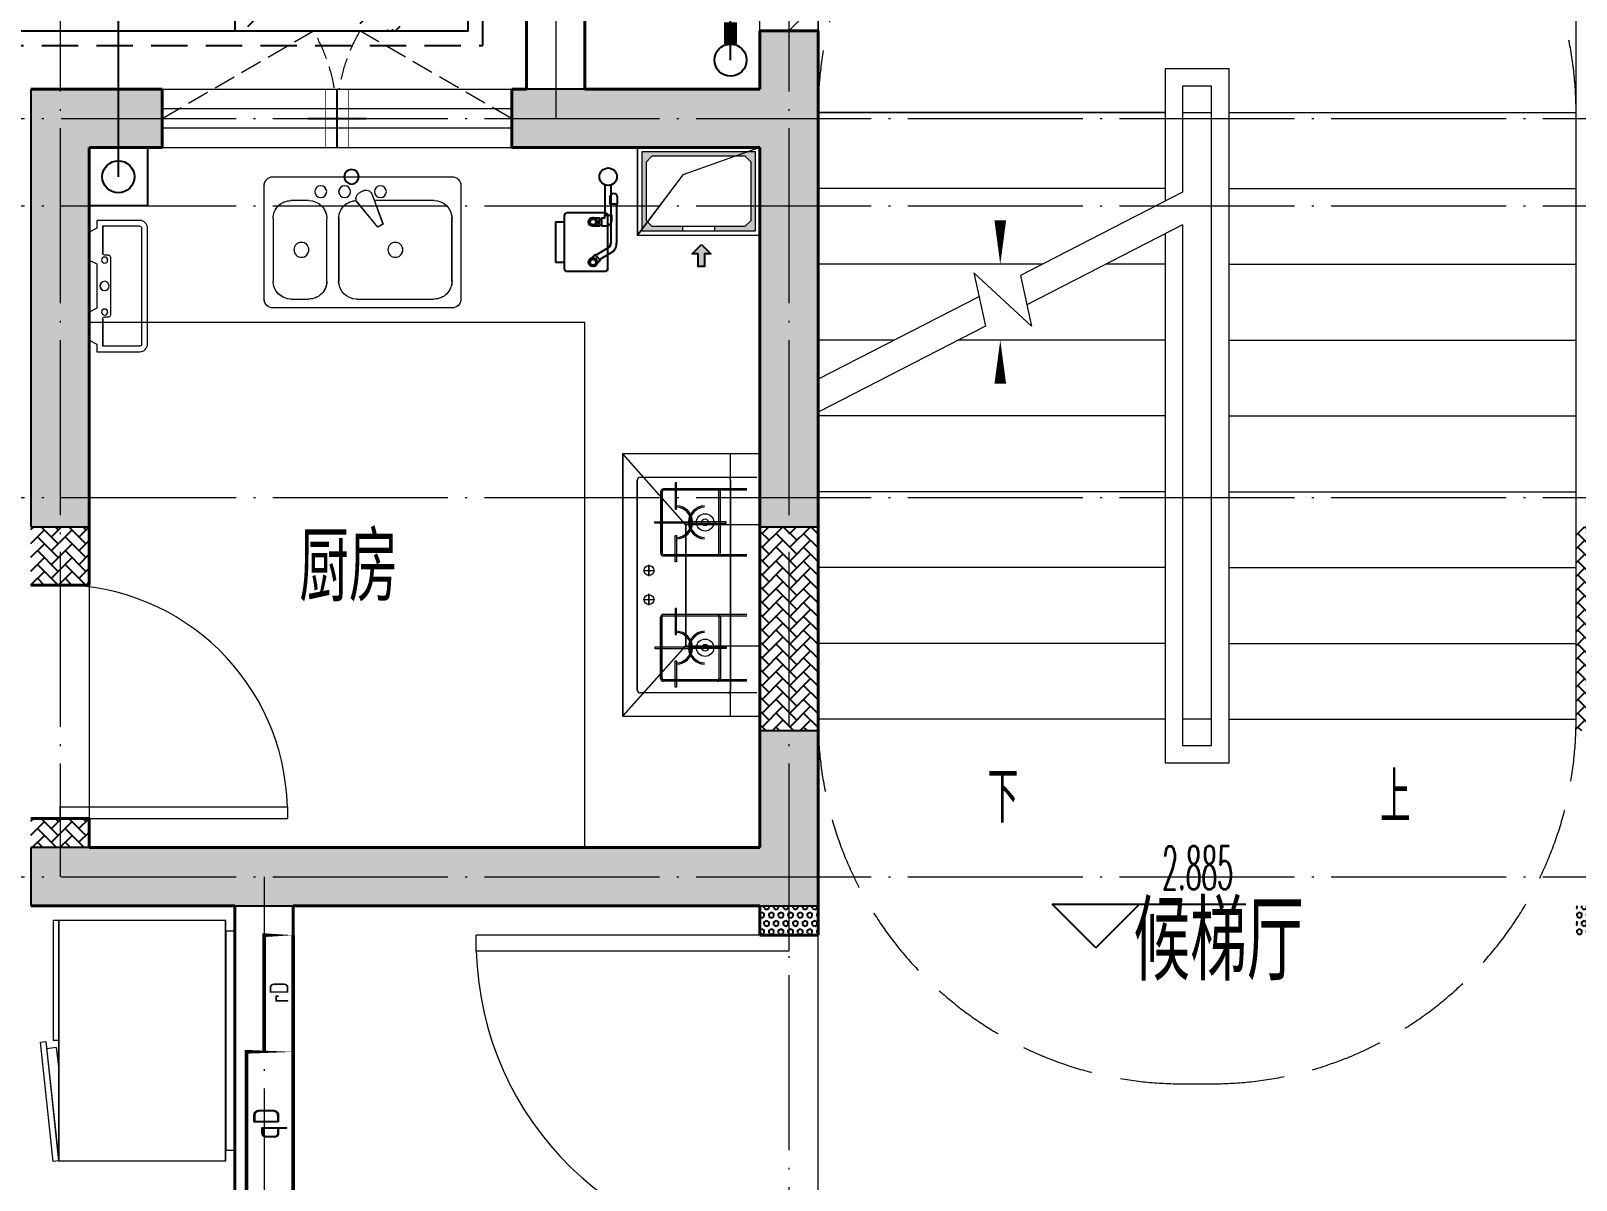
# Model space of a CAD drawing. Extents: x 27938 to 650306, y -92720 to 1524912.
# Drawn here: x 309217 to 314517, y 602809 to 606749 of the extents above; entities that cross this region are included whole.
import ezdxf

# ---------------------------------------------------------------- set-up
doc = ezdxf.new("R2010")
doc.units = 0
doc.header["$LTSCALE"] = 1000
doc.header["$MEASUREMENT"] = 0
for name, pattern in [('DASH', [0.35, 0.25, -0.1]), ('DOTE', [2.4200000000000004, 2, -0.2, 0.02, -0.2]), ('HIDDEN', [0.375, 0.25, -0.125])]:
    doc.linetypes.add(name, pattern=pattern)
for name, color, linetype in [('AH-FURNITURE', 1, 'Continuous'), ('COLUMN', 9, 'Continuous'), ('DIM_ELEV', 3, 'Continuous'), ('DIM_SYMB', 3, 'Continuous'), ('DIM_管井排水', 3, 'Continuous'), ('DIM_餐饮排水', 3, 'Continuous'), ('EQUIP_污水', 7, 'Continuous'), ('IP-bath&kitchen-JOHNSON', 4, 'Continuous'), ('PIPE-管井排水', 210, 'GF'), ('PUB_TEXT', 4, 'Continuous'), ('VPIPE-管井排水', 210, 'GF'), ('VPIPE-餐饮排水', 41, 'P'), ('保温', 6, 'Continuous'), ('建筑-排气道', 9, 'Continuous'), ('机电标识类', 1, 'Continuous'), ('看线', 251, 'Continuous')]:
    doc.layers.add(name, color=color, linetype=linetype)
for name, color, linetype, lineweight in [('DOTE', 19, 'DOTE', 9), ('EQUIP-消防', 3, 'Continuous', 20), ('LVTRY', 1, 'Continuous', 13), ('PUB_HATCH', 8, 'Continuous', 9), ('STAIR', 2, 'Continuous', 18), ('WALL', 9, 'Continuous', 40), ('WINDOW', 8, 'Continuous', 15), ('平面-空调室内机', 176, 'Continuous', 9), ('平面-空调预留孔', 173, 'Continuous', 15), ('空调', 76, 'Continuous', 13), ('立面-洞口示意', 152, 'Continuous', 13)]:
    doc.layers.add(name, color=color, linetype=linetype, lineweight=lineweight)
doc.styles.add('_TCH_DIM', font='SIMPLEX.shx', dxfattribs={"width": 0.6, "oblique": 10, "bigfont": 'hztxt.shx'})
doc.styles.add('DIM_FONT', font='SIMPLEX.shx', dxfattribs={"width": 0.56})
doc.styles.get("Standard").update_dxf_attribs({"font": 'gbenor.shx', "bigfont": 'gbcbig.shx'})
doc.styles.add('房间名称', font='TSSDENG', dxfattribs={"width": 0.8, "bigfont": 'HZTXT'})
doc.linetypes.add('GF', pattern='A,3,-0.2,["GF",Standard,S=0.25,R=0,X=-0.1,Y=-0.115],-0.35', length=3.55)
doc.linetypes.add('P', pattern='A,3,-0.2,["P",Standard,S=0.25,R=0,X=-0.1,Y=-0.115],-0.2', length=3.4)
pattern_1 = [(45, (-503782.4698887531, -516048.4609178798), (0, 47.41575231924514), [100.584, -33.528]), (135, (-503758.7620287531, -516024.7530578797), (3.05311331771918e-15, 47.41575231924513), [100.584, -33.528])]
pattern_2 = [(90, (-503782.4698853028, -517398.4603122922), (-16.49778, 1.010197673501861e-15), [9.525, -19.05]), (210, (-503782.4698853028, -517398.4603122922), (8.248889999999996, -14.28749658604684), [9.525, -19.05]), (150, (-503782.4698853028, -517388.9353122922), (-8.248890000000003, -14.28749658604684), [9.525, -19.05])]

# ---------------------------------------------------------------- blocks, each defined once
blk = doc.blocks.new('rtyg7uyhg')
at = {"layer": 'LVTRY', "color": 0}
for p, q in [((194234.6213208837, 45488.79502889935), (193620.9849572473, 45488.79513816872)), ((193590.3031336021, 45458.1133254503), (193590.3030643982, 45069.47696181395)), ((193896.3984467548, 45429.87059594441), (193857.5823896687, 45326.26016876537)), ((193925.7802168131, 45440.40881343969), (193940.0533153456, 45432.16822680717)), ((194265.3030643982, 45069.47684161765), (194265.3031336021, 45458.113205254)), ((193682.3485790417, 45406.97694542356), (193887.8216881326, 45406.97690883528)), ((193875.2965560293, 45316.03289288385), (193945.6178257855, 45401.45376218002)), ((194111.8940335871, 45406.97686893496), (194173.2576699507, 45406.97685800815)), ((193620.9848935069, 45130.84059271414), (193620.9849317512, 45345.61331998683)), ((193857.5823896687, 45326.26016876537), (193875.2965560293, 45316.03289288385)), ((194009.6212953876, 45345.61325078298), (194009.6212571432, 45130.84052351015)), ((194050.5303480524, 45130.84051622554), (194050.5303862967, 45345.61324349836)), ((194234.6212953876, 45345.61321071758), (194234.6212571432, 45130.84048344476)), ((193948.2576098526, 45069.47689807355), (193682.3485189436, 45069.47694542356)), ((194173.2576098526, 45069.47685800816), (194111.893973489, 45069.47686893508)), ((193620.9848771165, 45038.79513816872), (194234.621240753, 45038.79502889935))]:
    blk.add_line(p, q, dxfattribs=at)
for centre, radius in [((193866.4394935961, 45437.65873082454), 20.45454545454545), ((193989.1667663234, 45437.6587089707), 20.45454545454545), ((194070.9849481416, 45437.65869440146), 20.45454545454545), ((193815.3030944472, 45238.22692174855), 25.56818181818182), ((194137.4621853563, 45238.2268643822), 25.56818181818182)]:
    blk.add_circle(centre, radius, dxfattribs=at)
for centre, radius, start, end in [((193620.9849517839, 45458.11331998683), 30.68181818181818, 89.99998979807194, 179.9999897972382), ((194234.6213154203, 45458.11321071746), 30.68181818181818, 359.9999897972382, 89.99998979807194), ((193915.5529409315, 45422.69466753349), 20.45454545454545, 59.99998980057491, 159.4623117970261), ((193929.8260394641, 45414.45408090108), 20.45454545454545, 320.5376677968172, 59.99998980057491), ((193682.3485681149, 45345.61330905991), 61.36363636363636, 89.99998979807194, 179.9999897972382), ((193948.2576590239, 45345.6132617099), 61.36363636363636, 359.9999897972382, 89.99998979807194), ((194111.8940226603, 45345.61323257144), 61.36363636363636, 89.99998979807194, 179.9999897972382), ((194173.2576590239, 45345.6132216445), 61.36363636363636, 359.9999897972382, 89.99998979807194), ((193682.3485298705, 45130.84058178721), 61.36363636363636, 179.9999897972382, 269.9999897980719), ((193948.2576207797, 45130.8405344372), 61.36363636363636, 269.9999897980719, 359.9999897972382), ((194111.893984416, 45130.84050529861), 61.36363636363636, 179.9999897972382, 269.9999897980719), ((194173.2576207797, 45130.84049437181), 61.36363636363636, 269.9999897980719, 359.9999897972382), ((193620.9848825799, 45069.47695635049), 30.68181818181818, 179.9999897972382, 269.9999897980719), ((194234.6212462163, 45069.47684708112), 30.68181818181818, 269.9999897980719, 359.9999897972382)]:
    blk.add_arc(centre, radius, start, end, dxfattribs=at)
at = {"layer": 'LVTRY', "color": 0, "style": 'DIM_FONT', "width": 0.8, "flags": 9}
for tag in ['XSIZE', 'YSIZE']:
    blk.add_attdef(tag, (193927.8031388824, 45487.7665121054), '', height=0.5, rotation=89.99998979807198, dxfattribs=at)
blk = doc.blocks.new('A-Kitchen-7')
at = {"layer": 'LVTRY', "color": 0}
for p, q in [((-518.6581278588565, 779.725278688129), (-7.244008776673581, 834.3051076843403)), ((-3.585880917788018, 810.5855355854728), (-515, 756.005706589378)), ((-29.12075551546877, 766.9560861630598), (-35.20590834700852, 806.4126680237241)), ((-7.244008776673581, 834.3051076843403), (-3.585880917788018, 810.5855355854728)), ((-515, 756.005706589378), (-518.6581278588565, 779.725278688129)), ((515, 756.005706589378), (-515, 756.005706589378)), ((-515, 756.005706589378), (-515, 40)), ((-485.6368437646597, 760.5342107040924), (-484.9384396369278, 756.005706589378)), ((-29.12075551543967, 766.9560861630598), (-112.0975807690556, 756.005706589378)), ((515, 780), (-5.820766091346741e-11, 780)), ((0, 756.005706589378), (-5.820766091346741e-11, 780)), ((515, 756.005706589378), (515, 780)), ((515, 40), (515, 756.005706589378)), ((-515, 40), (515, 40))]:
    blk.add_line(p, q, dxfattribs=at)
blk.add_lwpolyline([(-468.9430810984049, 40), (-468.9430810984049, 0), (468.9430810984049, 0), (468.9430810984632, 40)], close=True, dxfattribs=at)
blk = doc.blocks.new('A$C60D053AF')
at = {"layer": 'AH-FURNITURE', "color": 0}
for p, q in [((232.5000007597264, -89.99999966996256), (128.2842720070621, -89.99999966996256)), ((192.50000075961, -70.99998518347275), (327.5735938884318, -70.99998518347275)), ((192.50000075961, -90.99998518347275), (327.5735938884318, -90.99998518347275)), ((341.7157295121578, -96.85784955974668), (370.0190303710988, -143.1611504186876)), ((355.8578651358839, -82.71571393602062), (384.1611659948248, -129.0190147949615)), ((232.5000007597264, -109.9999996698461), (128.2842720075278, -109.9999996699626)), ((245.0000007597264, -129.4999851834727), (245.0000007597264, -122.4999996698461)), ((265.0000007597264, -129.4999851834727), (265.0000007597264, -122.4999996698461)), ((255.0000007597264, -280.9999851834727), (255.0000007597264, -250.9999851834727)), ((393.0000007597264, -280.9999851834727), (393.0000007597264, -250.9999851834727)), ((255.0000007597264, -280.9999851834727), (393.0000007597264, -280.9999851834727))]:
    blk.add_line(p, q, dxfattribs=at)
for points in [[(170.00000075961, -67.99998518347275, 1), (170.00000075961, -93.99998518358916), (192.50000075961, -93.99998518347275), (192.50000075961, -67.99998518347275)], [(234.0000007597264, -250.9999851834727), (414.0000007597264, -250.9999851834727, 0.4142135623730951), (424.0000007597264, -240.9999851834727), (424.0000007597264, -110.9999851834727, 0.4142135623730951), (414.0000007597264, -100.9999851834727), (234.0000007597264, -100.9999851834727, 0.4142135623730951), (224.0000007597264, -110.9999851834727), (224.0000007597264, -240.9999851834727, 0.4142135623730951)], [(268.0000007597264, -122.4999996698461), (268.0000007597264, -106.9999996698461, 0.4142135623724265), (248.0000007597264, -86.99999966984615), (232.5000007597264, -86.99999966984615), (232.50000075961, -112.9999996698461), (242.0000007597264, -112.9999996698461), (242.0000007597264, -122.4999996698461)], [(242.0000007597264, -151.9999851834727, 1), (268.0000007597264, -151.9999851834727), (268.0000007597264, -129.4999851834727), (242.0000007597264, -129.4999851834727)], [(383.8076126043452, -161.1923733388539, 1), (402.192388915224, -142.8075970279751), (386.2824863384012, -126.8976944513852), (367.8977100276388, -145.282470762264)]]:
    blk.add_lwpolyline(points, format="xyb", close=True, dxfattribs=at)
for centre, radius in [((100.0000007598428, -99.99999967066105), 30), ((255.0000007597264, -151.9999851834727), 15), ((255.0000007597264, -151.9999851834727), 10), ((393.0000007597264, -151.9999851834727), 15), ((393.0000007597264, -151.9999851834727), 10)]:
    blk.add_circle(centre, radius, dxfattribs=at)
for radius in [40, 20]:
    blk.add_arc((327.5735938884318, -110.9999851834727), radius, 45, 90, dxfattribs=at)
blk = doc.blocks.new('FRSDFDGDGDRGDR')
at = {"layer": '平面-空调预留孔', "color": 0}
for p, q in [((699612.3179923807, 775043.9561356568), (699612.3179923807, 775441.1561356868)), ((699618.9179923869, 775447.756135683), (699746.3179923192, 775447.756135683)), ((699746.3179923192, 775447.756135683), (699746.3179923192, 775355.3561357355)), ((699719.9179922946, 775342.156135743), (699719.9179922946, 775142.9561356006)), ((699726.5179923008, 775348.7561357393), (699739.7179923131, 775348.7561357393)), ((699726.5179923008, 775136.3561356043), (699739.7179923131, 775136.3561356043)), ((699746.3179923192, 775129.7561356081), (699746.3179923192, 775037.3561356605)), ((699746.3179923192, 775037.3561356605), (699618.9179923869, 775037.3561356605))]:
    blk.add_line(p, q, dxfattribs=at)
blk.add_lwpolyline([(699766.1179923377, 775166.7161355871), (699792.5179923623, 775153.5161355946), (699792.5179923623, 775057.1561356493), (699766.1179923377, 775043.9561356568), (699766.1179923377, 775017.5561356718), (699618.9179923869, 775017.5561356718, -0.4142135623730951), (699592.5179923623, 775043.9561356568), (699592.5179923623, 775441.1561356868, -0.4142135623730951), (699618.9179923869, 775467.5561356718), (699766.1179923377, 775467.5561356718), (699766.1179923377, 775441.1561356868), (699792.5179923623, 775427.9561356943), (699792.5179923623, 775331.596135749), (699766.1179923377, 775318.3961357565)], format="xyb", close=True, dxfattribs=at)
for centre, radius in [((699739.7179923131, 775331.596135749), 10.55999999400228), ((699739.7179923131, 775243.1561357992), 15.83999999100342), ((699739.7179923131, 775153.5161355946), 10.55999999400228)]:
    blk.add_circle(centre, radius, dxfattribs=at)
for centre, radius, start, end in [((699618.917992382, 775441.1561356819), 6.600000001199078, 89.99999995997936, 179.9999999533093), ((699726.5179922959, 775342.1561357381), 6.600000001199078, 89.99999995997936, 179.9999999533093), ((699739.717992318, 775355.3561357405), 6.600000001206354, 269.9999999599793, 359.9999999533093), ((699726.5179922959, 775142.9561356056), 6.600000001199078, 180.0000000400206, 270.0000000533608), ((699739.717992318, 775129.7561356032), 6.600000001206354, 4.002063966804346e-08, 90.00000005336085), ((699618.917992382, 775043.9561356618), 6.600000001199078, 180.0000000400206, 270.0000000533608)]:
    blk.add_arc(centre, radius, start, end, dxfattribs=at)
blk = doc.blocks.new('*U41')
h = blk.add_hatch(color=0)
h.set_gradient(color1=(0, 0, 255), rotation=180, tint=1)
h.paths.add_polyline_path([(3.524958103184869e-15, -2.819966482547906e-15), (-6.350000000000009, -6.349999999999992), (-6.350000000000001, -2.159000000000014), (-15, -2.158999999999999), (-14.99999999999999, 2.159000000000044), (-6.349999999999993, 2.159000000000029), (-6.349999999999985, 6.350000000000009)])
at = {"color": 0, "linetype": 'Continuous'}
blk.add_lwpolyline([(3.524958103184869e-15, -2.819966482547906e-15), (-6.350000000000009, -6.349999999999992), (-6.350000000000001, -2.159000000000014), (-15, -2.158999999999999), (-14.99999999999999, 2.159000000000044), (-6.349999999999993, 2.159000000000029), (-6.349999999999985, 6.350000000000009)], close=True, dxfattribs=at)
blk = doc.blocks.new('sgrsefv')
at = {"layer": 'PUB_HATCH'}
blk.add_hatch(color=0, dxfattribs=at).paths.add_polyline_path([(1112933.294422049, 840916.328306399), (1112933.294422049, 840646.328306399), (1113073.294422049, 840646.328306399), (1113073.294422049, 840661.328306399), (1112968.294422049, 840661.328306399), (1112948.294422049, 840681.328306399), (1112948.294422049, 840881.328306399), (1112968.294422049, 840901.328306399), (1113288.294422049, 840901.328306399), (1113308.294422049, 840881.328306399), (1113308.294422049, 840681.328306399), (1113288.294422049, 840661.328306399), (1113183.294422049, 840661.328306399), (1113183.294422049, 840646.328306399), (1113323.294422049, 840646.328306399), (1113323.294422049, 840916.328306399)])
at = {"layer": 'LVTRY', "color": 0}
for p, q in [((1113073.294422049, 840661.328306399), (1113073.294422049, 840646.328306399)), ((1113183.294422049, 840661.328306399), (1113183.294422049, 840646.328306399))]:
    blk.add_line(p, q, dxfattribs=at)
for points in [[(1112918.294422049, 840931.328306399), (1113338.294422049, 840931.328306399), (1113338.294422049, 840631.328306399), (1112918.294422049, 840631.328306399)], [(1112933.294422049, 840916.328306399), (1113323.294422049, 840916.328306399), (1113323.294422049, 840646.328306399), (1112933.294422049, 840646.328306399)], [(1113288.294422049, 840661.328306399), (1112968.294422049, 840661.328306399), (1112948.294422049, 840681.328306399), (1112948.294422049, 840881.328306399), (1112968.294422049, 840901.328306399), (1113288.294422049, 840901.328306399), (1113308.294422049, 840881.328306399), (1113308.294422049, 840681.328306399), (1113288.294422049, 840661.328306399)]]:
    blk.add_lwpolyline(points, close=True, dxfattribs=at)
at = {"layer": '立面-洞口示意', "color": 0}
blk.add_lwpolyline([(1112918.294422049, 840931.328306399), (1113181.846359163, 840837.3789231421), (1113338.294422049, 840631.328306399)], dxfattribs=at)
at = {"layer": '建筑-排气道', "color": 8, "xscale": -5, "yscale": 5, "zscale": 5, "rotation": 270}
blk.add_blockref('*U41', (1113118.391369574, 840599.0160356248), dxfattribs=at)
blk = doc.blocks.new('GDGDGDRGDG')
at = {"layer": 'IP-bath&kitchen-JOHNSON', "color": 0}
blk.add_lwpolyline([(500282.4698888286, 526348.4609182415), (500282.4698888226, 526148.460918165), (500082.4698888143, 526148.460918165)], dxfattribs=at)
at = {"layer": 'LVTRY', "color": 0}
for p, q in [((502128.2005002745, 525055.5051710735), (501912.2603992091, 525298.4609044121)), ((502382.4698858317, 525298.4609044121), (501912.2603992091, 525298.4609044121)), ((501912.2603992091, 525298.4609044121), (501912.2603992091, 524398.4609044121)), ((502282.4698858315, 524398.4609044121), (502282.4698858315, 525298.4609044121)), ((501962.4698858317, 524488.4609044121), (501962.4698858317, 525208.4609044121)), ((501972.4698858317, 525218.4609044121), (502372.4698858317, 525218.4609044122)), ((502042.4698858317, 525168.4609044122), (502042.4698858317, 524958.4609044122)), ((502047.4698858317, 525168.4609044122), (502047.4698858317, 524958.4609044122)), ((502337.4698858317, 525178.4609044123), (502052.4698858317, 525178.4609044122)), ((502337.4698858317, 525173.4609044123), (502052.4698858317, 525173.4609044122)), ((502092.7198858312, 525198.4609044123), (502092.7198858312, 525108.4609044122)), ((502097.2198858312, 525198.4609044123), (502092.7198858312, 525198.4609044123)), ((502097.2198858312, 525108.4609044122), (502097.2198858312, 525198.4609044123)), ((502242.4698858315, 524958.4609044122), (502242.4698858315, 525168.4609044123)), ((502247.4698858315, 524958.4609044122), (502247.4698858315, 525168.4609044123)), ((502282.4698858315, 525208.4609044122), (502282.4698858312, 524488.4609044121)), ((502022.4698858319, 525065.7109044124), (502149.9698858319, 525065.7109044124)), ((502022.4698858319, 525061.2109044124), (502022.4698858319, 525065.7109044124)), ((502092.7198858312, 525108.4609044122), (502097.2198858312, 525108.4609044122)), ((502267.4698858312, 525065.7109044124), (502139.9698858312, 525065.7109044124)), ((502139.9698858312, 525065.7109044124), (502139.9698858312, 525061.2109044124)), ((502149.9698858319, 525065.7109044124), (502149.9698858319, 525061.2109044124)), ((502267.4698858312, 525061.2109044124), (502267.4698858312, 525065.7109044124)), ((502149.9698858319, 525061.2109044124), (502022.4698858319, 525061.2109044124)), ((502092.7198858312, 524928.4609044121), (502092.7198858312, 525018.4609044122)), ((502092.7198858312, 525018.4609044122), (502097.2198858312, 525018.4609044122)), ((502097.2198858312, 525018.4609044122), (502097.2198858312, 524928.4609044121)), ((502382.4698858317, 525055.5051710735), (502128.2005002745, 525055.5051710735)), ((502128.2005002745, 525055.5051710735), (502128.2005002745, 524640.4066281962)), ((502139.9698858312, 525061.2109044124), (502267.4698858312, 525061.2109044124)), ((502282.4698858315, 524640.4066281962), (502282.4698858315, 525055.5051710735)), ((502002.4698858317, 524879.064100799), (502002.4698858317, 524917.8577080265)), ((502052.4698858317, 524953.4609044122), (502337.4698858317, 524953.4609044122)), ((502052.4698858317, 524948.4609044122), (502337.4698858317, 524948.4609044122)), ((502097.2198858312, 524928.4609044121), (502092.7198858312, 524928.4609044121)), ((501983.0730822186, 524898.4609044121), (502021.8666894461, 524898.4609044121)), ((501983.0730822186, 524798.4609044121), (502021.8666894461, 524798.4609044121)), ((502002.4698858317, 524779.064100799), (502002.4698858317, 524817.8577080265)), ((502052.4698858317, 524748.4609044121), (502337.4698858317, 524748.4609044121)), ((502092.7198858312, 524768.4609044121), (502092.7198858312, 524678.4609044121)), ((502097.2198858312, 524768.4609044121), (502092.7198858312, 524768.4609044121)), ((502097.2198858312, 524678.4609044121), (502097.2198858312, 524768.4609044121)), ((502042.4698858317, 524528.4609044121), (502042.4698858317, 524738.4609044121)), ((502047.4698858317, 524528.4609044121), (502047.4698858317, 524738.4609044121)), ((502052.4698858317, 524743.4609044121), (502337.4698858317, 524743.4609044121)), ((502242.4698858315, 524738.4609044121), (502242.4698858315, 524528.460904412)), ((502247.4698858315, 524738.4609044121), (502247.4698858315, 524528.460904412)), ((501912.2603992091, 524398.4609044121), (502128.2005002745, 524640.4066281962)), ((502092.7198858312, 524678.4609044121), (502097.2198858312, 524678.4609044121)), ((502128.2005002745, 524640.4066281962), (502382.4698858317, 524640.4066281962)), ((502149.9698858319, 524635.7109044119), (502022.4698858319, 524635.7109044119)), ((502022.4698858319, 524635.7109044119), (502022.4698858319, 524631.2109044119)), ((502022.4698858319, 524631.2109044119), (502149.9698858319, 524631.2109044119)), ((502092.7198858312, 524498.4609044121), (502092.7198858312, 524588.4609044121)), ((502092.7198858312, 524588.4609044121), (502097.2198858312, 524588.4609044121)), ((502097.2198858312, 524588.4609044121), (502097.2198858312, 524498.4609044121)), ((502139.9698858312, 524631.2109044119), (502139.9698858312, 524635.7109044119)), ((502139.9698858312, 524635.7109044119), (502267.4698858312, 524635.7109044119)), ((502267.4698858312, 524631.2109044119), (502139.9698858312, 524631.2109044119)), ((502149.9698858319, 524631.2109044119), (502149.9698858319, 524635.7109044119)), ((502267.4698858312, 524635.7109044119), (502267.4698858312, 524631.2109044119)), ((502337.4698858317, 524523.460904412), (502052.4698858317, 524523.4609044121)), ((502337.4698858317, 524518.460904412), (502052.4698858317, 524518.4609044121)), ((502097.2198858312, 524498.4609044121), (502092.7198858312, 524498.4609044121)), ((502372.4698858315, 524478.4609044121), (501972.4698858317, 524478.4609044121)), ((501912.2603992091, 524398.4609044121), (502382.4698858317, 524398.4609044121))]:
    blk.add_line(p, q, dxfattribs=at)
blk.add_lwpolyline([(501782.4698858307, 523948.4609176648), (501782.4698858315, 525748.4608911595), (500082.3728921729, 525748.4610990545)], dxfattribs=at)
for centre, radius in [((502194.9698858317, 525063.4609044122), 29.7), ((502194.9698858317, 525063.4609044122), 11.7), ((502002.4698858317, 524898.4609044121), 16.99680361435897), ((502002.4698858317, 524798.4609044121), 16.99680361435897), ((502194.9698858317, 524633.4609044121), 29.7), ((502194.9698858317, 524633.4609044121), 11.7)]:
    blk.add_circle(centre, radius, dxfattribs=at)
for centre, radius, start, end in [((501972.4698858317, 525208.4609044121), 10, 90, 180), ((502052.4698858317, 525168.4609044122), 10, 90, 180), ((502052.4698858317, 525168.4609044122), 5, 90, 180), ((502237.4698858315, 525168.4609044123), 10, 0, 90), ((502237.4698858315, 525168.4609044123), 5, 0, 90), ((502272.4698858315, 525208.4609044122), 10, 0, 90), ((502094.9698858315, 525063.4609044122), 56.7, 2.274239183980156, 87.72576081582116), ((502094.9698858315, 525063.4609044122), 52.2, 2.470411041434378, 87.52958895834998), ((502194.9698858317, 525063.4609044122), 56.7, 92.27423918417882, 177.7257608160198), ((502194.9698858317, 525063.4609044122), 52.2, 92.47041104165004, 177.5295889585656), ((502094.9698858315, 525063.4609044122), 56.7, 272.2742391841789, 357.7257608160198), ((502094.9698858315, 525063.4609044122), 52.2, 272.47041104165, 357.5295889585657), ((502194.9698858317, 525063.4609044122), 56.7, 182.2742391839801, 267.7257608158212), ((502194.9698858317, 525063.4609044122), 52.2, 182.4704110414343, 267.52958895835), ((502052.4698858317, 524958.4609044122), 10, 180, 270), ((502052.4698858317, 524958.4609044122), 5, 180, 270), ((502237.4698858315, 524958.4609044122), 5, 270, 0), ((502237.4698858315, 524958.4609044122), 10, 270, 0), ((502052.4698858317, 524738.4609044121), 10, 90, 180), ((502237.4698858315, 524738.4609044121), 10, 0, 90), ((502052.4698858317, 524738.4609044121), 5, 90, 180), ((502237.4698858315, 524738.4609044121), 5, 0, 90), ((502094.9698858315, 524633.4609044121), 56.7, 2.274239183980156, 87.72576081582116), ((502094.9698858315, 524633.4609044121), 52.2, 2.470411041434378, 87.52958895834998), ((502194.9698858317, 524633.4609044121), 56.7, 92.27423918417882, 177.7257608160198), ((502194.9698858317, 524633.4609044121), 52.2, 92.47041104165004, 177.5295889585656), ((502094.9698858315, 524633.4609044121), 56.7, 272.2742391841789, 357.7257608160198), ((502094.9698858315, 524633.4609044121), 52.2, 272.47041104165, 357.5295889585657), ((502194.9698858317, 524633.4609044121), 56.7, 182.2742391839801, 267.7257608158212), ((502194.9698858317, 524633.4609044121), 52.2, 182.4704110414343, 267.52958895835), ((501972.4698858317, 524488.4609044121), 10, 180, 270), ((502052.4698858317, 524528.4609044121), 10, 180, 270), ((502052.4698858317, 524528.4609044121), 5, 180, 270), ((502237.4698858315, 524528.460904412), 5, 270, 0), ((502237.4698858315, 524528.460904412), 10, 270, 0), ((502272.4698858312, 524488.4609044121), 10, 270, 0)]:
    blk.add_arc(centre, radius, start, end, dxfattribs=at)
at = {"color": 8, "xscale": -1}
for name, p in [('sgrsefv', (1615300.764307892, -314582.8679974646)), ('rtyg7uyhg', (694947.7729906696, 480759.6658345199)), ('FRSDFDGDGDRGDR', (1199874.987881154, -249369.0952173925))]:
    blk.add_blockref(name, p, dxfattribs=at)
at = {"color": 8, "rotation": 270}
blk.add_blockref('A$C60D053AF', (501962.4698858433, 526348.4603089065), dxfattribs=at)
at = {"layer": 'LVTRY', "color": 8, "extrusion": (0, 0, -1), "xscale": -0.7999999999883585, "yscale": 0.7999999999883585, "zscale": -0.7999999999883585, "rotation": 270}
blk.add_blockref('A-Kitchen-7', (-500582.4698887609, 523286.4609181132), dxfattribs=at)
blk = doc.blocks.new('gdfgdgdgr')
at = {"layer": 'PUB_HATCH'}
for points in [[(516027.6741149258, 530413.8533123683), (516877.6741330629, 530413.8533124247), (516877.6741330674, 529113.8025286059), (517077.6741327321, 529113.8025286059), (517077.6741329991, 530813.854846489), (516877.6741333432, 530813.854846489), (516877.6741337465, 530613.8533124247), (516027.6741149257, 530613.8533123472)], [(514827.6741149505, 530413.8544436865), (514827.6741149505, 530613.8544436865), (514377.577762775, 530613.853921341), (514377.576393229, 529113.8539213064), (514577.5764121321, 529113.8539213064), (514577.577762775, 530413.853921341)], [(517077.577763127, 527813.8539175214), (517077.5777631725, 528413.8545834351), (516877.5777631487, 528413.8545834351), (516877.577763127, 528013.8539175214), (514377.5800393935, 528013.8539224754), (514377.5800393935, 527813.8539224755)]]:
    blk.add_hatch(color=256, dxfattribs=at).paths.add_polyline_path(points)
at = {"layer": 'COLUMN', "color": 8}
for p, q in [((517077.6741329991, 530813.854846489), (516877.6741333432, 530813.854846489)), ((516877.6741333432, 530813.854846489), (516877.6741337465, 530613.8533124247)), ((517077.6741327321, 529113.8025286059), (517077.6741329991, 530813.854846489)), ((514377.577762775, 530613.853921341), (514377.576393229, 529113.8539213064)), ((514827.6741149505, 530613.8544436865), (514377.577762775, 530613.853921341)), ((514827.6741149505, 530413.8544436865), (514827.6741149505, 530613.8544436865)), ((516877.6741337465, 530613.8533124247), (516027.6741149257, 530613.8533123472)), ((516027.6741149257, 530613.8533123472), (516027.6741149258, 530413.8533123683)), ((514577.5764121321, 529113.8539213064), (514577.577762775, 530413.853921341)), ((514577.577762775, 530413.853921341), (514827.6741149505, 530413.8544436865)), ((516027.6741149258, 530413.8533123683), (516877.6741330629, 530413.8533124247)), ((516877.6741330629, 530413.8533124247), (516877.6741330674, 529113.8025286059)), ((514377.576393229, 529113.8539213064), (514577.5764121321, 529113.8539213064)), ((516877.6741330674, 529113.8025286059), (517077.6741327321, 529113.8025286059)), ((517077.5777631725, 528413.8545834351), (516877.5777631487, 528413.8545834351)), ((516877.5777631487, 528413.8545834351), (516877.577763127, 528013.8539175214)), ((517077.577763127, 527813.8539175214), (517077.5777631725, 528413.8545834351)), ((516877.577763127, 528013.8539175214), (514377.5800393935, 528013.8539224754)), ((514377.5800393935, 528013.8539224754), (514377.5800393935, 527813.8539224755)), ((514377.5800393935, 527813.8539224755), (517077.577763127, 527813.8539175214))]:
    blk.add_line(p, q, dxfattribs=at)
blk = doc.blocks.new('dongkong')
at = {"color": 0}
blk.add_wipeout([(-603756.0415179721, 210770.96306340612), (-603756.0415180603, 210570.80961624245), (-603836.0415181214, 210570.80961593534), (-603836.0415181519, 210770.96306307407)], dxfattribs=at)
at = {"layer": '机电标识类', "color": 0, "linetype": 'DASH', "ltscale": 400}
for p, q in [((-603796.0415180789, 210770.9630630909), (-603796.0415180789, 210570.8096162414)), ((-603896.0415180789, 210670.6929921169), (-603696.0415180789, 210670.6929921169))]:
    blk.add_line(p, q, dxfattribs=at)
at = {"layer": '空调', "color": 0, "linetype": 'DASH', "const_width": 2}
blk.add_lwpolyline([(-603756.0415180789, 210770.9630630909), (-603756.0415180789, 210570.8096162414), (-603836.0415180789, 210570.8096162414), (-603836.0415180789, 210770.9630630909)], close=True, dxfattribs=at)
blk = doc.blocks.new('A$C263B1184')
at = {"layer": '保温', "linetype": 'ByBlock', "ltscale": 10}
h = blk.add_hatch(dxfattribs=at)
h.set_pattern_fill('AR-HBONE', color=251, scale=55)
h.set_pattern_definition(pattern_1)
h.paths.add_polyline_path([(-1199.901053229521, 8299.999897828966), (-1199.901094635832, 8999.999290105829), (-1399.901078326628, 8999.999486750748), (-1399.901036920317, 8300.00009447377)])
h = blk.add_hatch(dxfattribs=at)
h.set_pattern_fill('AR-HBONE', color=251, scale=55)
h.set_pattern_definition(pattern_1)
h.paths.add_polyline_path([(1399.901053234527, 8299.999897828966), (1399.901094640838, 8999.999290105829), (1599.901078331633, 8999.999486750748), (1599.901036925323, 8300.00009447377)])
h = blk.add_hatch(dxfattribs=at)
h.set_pattern_fill('AR-HBONE', color=251, scale=55)
h.set_pattern_definition([(45, (-1012960.392521861, -342660.6615692861), (0, 47.41575231924514), [100.584, -33.528]), (135, (-1012936.684661862, -342636.9537092861), (3.05311331771918e-15, 47.41575231924513), [100.584, -33.528])])
h.paths.add_polyline_path([(3899.998795157124, 8799.99990214809), (3899.998836563434, 8999.999899138289), (4099.99882025423, 9000.000095783209), (4099.998778847919, 8800.000098792894)])
h = blk.add_hatch(dxfattribs=at)
h.set_pattern_fill('AR-HBONE', color=251, scale=55)
h.set_pattern_definition([(45, (-1012960.294779111, -343660.6615687997), (0, 47.41575231924514), [100.584, -33.528]), (135, (-1012936.586919111, -343636.9537087997), (3.05311331771918e-15, 47.41575231924513), [100.584, -33.528])])
h.paths.add_polyline_path([(3899.901048344851, 7899.999902584299), (3899.901093813416, 7999.999899624672), (4099.901077504212, 8000.000096269592), (4099.901032035646, 7900.000099229219)])
at = {"layer": '保温', "linetype": 'Continuous', "ltscale": 10}
h = blk.add_hatch(dxfattribs=at)
h.set_pattern_fill('HEX', color=251, scale=10, angle=90, style=0)
h.set_pattern_definition(pattern_2)
h.paths.add_polyline_path([(-1199.901050495275, 7599.999898202543), (-1199.901091185515, 7699.999895693327), (-1399.90107487631, 7700.000092338363), (-1399.90103418607, 7600.000094847346)])
h = blk.add_hatch(dxfattribs=at)
h.set_pattern_fill('HEX', color=251, scale=10, angle=90, style=0)
h.set_pattern_definition(pattern_2)
h.paths.add_polyline_path([(1399.901050500281, 7599.999898202543), (1399.901091190521, 7699.999895693327), (1599.901074881316, 7700.000092338363), (1599.901034191076, 7600.000094847346)])
blk = doc.blocks.new('GDGDGRDGDGDR')
at = {"layer": 'DOTE', "linetype": 'DOTE', "ltscale": 0.3}
for p, q in [((309316.578702472, 612948.8100463543), (309316.5787024723, 603848.8100384274)), ((311816.5787044539, 612948.8100463543), (311816.5787044542, 602348.8100386304)), ((311016.5787044624, 608448.8100463543), (311016.5787044627, 606448.8100463543)), ((270116.5787024704, 606448.8100463543), (328916.5787024746, 606448.8100463543)), ((270116.5787024704, 606148.8100463543), (328916.5787024746, 606148.8100463543)), ((270116.5787024705, 605148.8100386304), (328916.5787024746, 605148.8100386302)), ((270116.5787024705, 603848.8100384269), (328916.5787024746, 603848.8100384275)), ((310016.578702473, 603848.8100384269), (310016.5787024732, 593948.8100386302))]:
    blk.add_line(p, q, dxfattribs=at)
blk = doc.blocks.new('GDGRDGDRGDFD')
at = {"layer": 'EQUIP-消防', "color": 0, "const_width": 12.82051282052028}
blk.add_lwpolyline([(136866.5605577994, 335507.811971089), (136366.5605577994, 335507.8119710906), (136366.5605577991, 335347.8119710904), (136866.5605577991, 335347.8119710888)], close=True, dxfattribs=at)
at = {"layer": 'PUB_TEXT', "color": 0, "style": '房间名称', "width": 0.8}
blk.add_text('qD', height=90, dxfattribs=at).set_placement((136565.0499633249, 335395.5346836653))
blk = doc.blocks.new('FSFSFSFSEG')
at = {"layer": 'EQUIP-消防', "color": 0, "const_width": 12.82051282052028}
blk.add_lwpolyline([(136866.5605577994, 335152.5449090759), (136466.5605577994, 335152.5449090774), (136466.5605577991, 335052.5449090772), (136866.5605577991, 335052.5449090757)], close=True, dxfattribs=at)
at = {"layer": 'PUB_TEXT', "color": 0, "style": '房间名称', "width": 0.8}
blk.add_text('rD', height=64.8, dxfattribs=at).set_placement((136633.7425204425, 335069.0046025831))
blk = doc.blocks.new('HFHFHTFCD')
at = {"color": 8, "rotation": 90}
for name, p in [('FSFSFSFSEG', (645169.1246460081, 235157.1646164444)), ('GDGRDGDRGDFD', (645464.3927424778, 234757.1646164444))]:
    blk.add_blockref(name, p, dxfattribs=at)
blk = doc.blocks.new('$WINLIB2D$00000001')
at = {"color": 0}
for points in [[(-0.4999999999999964, 0.5000000000000142), (-0.4999999999999964, -0.4999999999999858)], [(-0.4999999999999964, 0.5000000000000142), (0.5000000000000036, 0.5000000000000142)], [(0.5000000000000036, -0.4999999999999858), (0.5000000000000036, 0.5000000000000142)], [(0.5000000000000036, 0.1666666666666714), (-0.4999999999999964, 0.1666666666666714)], [(0.5000000000000036, -0.1666666666666572), (-0.4999999999999964, -0.1666666666666572)], [(-0.4999999999999964, -0.4999999999999858), (0.5000000000000036, -0.4999999999999858)]]:
    blk.add_lwpolyline(points, dxfattribs=at)
blk = doc.blocks.new('$DorLib2D$00000001')
for p, q in [((0.45, 0.9750000000000001), (0.5000000000000002, 0.9750000000000001)), ((0.45, 0), (0.45, 0.9750000000000001)), ((0.5, 0), (0.5, 0.9750000000000001)), ((0.5, 0), (0.45, 0))]:
    blk.add_line(p, q)
at = {"lineweight": 13}
blk.add_arc((0.475, 0), 0.975, 91.4692835813538, 180, dxfattribs=at)
blk = doc.blocks.new('$DorLib2D$00000116')
at = {"color": 0}
for p, q in [((-0.4999999999999929, 7.105427357601002e-15), (-0.146446609406766, 0.353553390593234)), ((0.5000000000000071, 7.105427357601002e-15), (0.1464466094067731, 0.353553390593234))]:
    blk.add_line(p, q, dxfattribs=at)
for centre, radius, start, end in [((-0.4999999999984652, 4.831690603168681e-13), 0.4999999999984674, 0, 45), ((0.4999999999977511, 9.059419880941277e-13), 0.4999999999976598, 135, 180)]:
    blk.add_arc(centre, radius, start, end, dxfattribs=at)
blk = doc.blocks.new('$TwtSys$00000147')
blk.add_circle((0, 0, 1e-08), 25)

msp = doc.modelspace()

# ---------------------------------------------------------------- hatches: boundary and pattern name
at = {"layer": '保温', "linetype": 'Continuous', "ltscale": 10}
h = msp.add_hatch(dxfattribs=at)
h.set_pattern_fill('玻璃1', color=8, scale=35, style=0)
h.set_pattern_definition([(45, (0, 14), (-171.459252302114, 171.459252302114), [78.4, -201.6]), (45, (33.6, 28), (-171.459252302114, 171.459252302114), [33.6, -246.4]), (45, (0, 28), (-171.459252302114, 171.459252302114), [56, -224]), (45, (16.8, 14), (188.0904037956217, -188.0904037956217), [70, -210]), (45, (0, 0), (-171.459252302114, 171.459252302114), [112, -168]), (45, (0, 42), (-171.459252302114, 171.459252302114), [28, -252])])
h.paths.add_polyline_path([(309916.5787002119, 607548.8109637527), (310716.5760144215, 607548.8102600249), (310716.5646979394, 606748.7781219876), (309916.5787002054, 606748.7682260077)])

# ---------------------------------------------------------------- linework, layer by layer
at = {"layer": 'DIM_ELEV', "color": 8}
for p, q in [((312869.2103470232, 603604.6358176686), (312719.2103470232, 603754.6358176686)), ((312719.2103470232, 603754.6358176686), (313384.1308195347, 603754.6358176686)), ((312869.2103470232, 603604.6358176686), (313019.2103470232, 603754.6358176686))]:
    msp.add_line(p, q, dxfattribs=at)
at = {"layer": 'DIM_SYMB', "color": 8}
for points in [[(313891.578684861, 604258.8100469946, 0, 0, 0), (313891.578684861, 607183.8100469946, 0, 0, 0), (312541.578684861, 607183.8100469946, 0, 0, 0), (312541.578684861, 605948.8100469946, 0, 40.00000000000001, 0), (312541.578684861, 606098.8100469946, 0, 0, 0)], [(312541.578684861, 604258.8100469946, 0, 0, 0), (312541.578684861, 605688.8100469946, 0, 40.00000000000001, 0), (312541.578684861, 605538.8100469946, 0, 0, 0)]]:
    msp.add_lwpolyline(points, format="xyseb", dxfattribs=at)
at = {"layer": 'DIM_管井排水'}
msp.add_line((311616.4823275895, 606648.8094295855), (311616.5787025096, 608579.9179183724), dxfattribs=at)
at = {"layer": 'DIM_餐饮排水'}
msp.add_line((309516.6398894863, 606248.8100386292), (309516.6398894863, 607001.8746555017), dxfattribs=at)
at = {"layer": 'PIPE-管井排水', "const_width": 45}
msp.add_lwpolyline([(311616.5076100677, 606778.2703652233), (311616.4930685614, 606703.8094285366)], dxfattribs=at)
at = {"layer": 'STAIR', "color": 8}
for p, q in [((311916.578684861, 607898.8100469946), (311916.578684861, 606468.8100469946)), ((314516.578684861, 606468.8100469946), (314516.578684861, 607898.8100469946)), ((313326.578684866, 606618.810046959), (313106.5786848529, 606618.810046959)), ((313106.5786848529, 606618.810046959), (313106.5786848437, 606164.9681484741)), ((313326.578684866, 604238.810046959), (313326.578684866, 606618.810046959)), ((313266.5786848529, 606558.810046959), (313166.578684866, 606558.810046959)), ((313166.578684866, 606558.810046959), (313166.5786848625, 606195.7601628405)), ((313266.5786848529, 604298.810046959), (313266.5786848529, 606558.810046959)), ((311916.578684861, 606468.8100469946), (311916.5786848655, 605554.2598637798)), ((313106.5786848437, 606468.8100469972), (311916.578684861, 606468.8100469946)), ((311916.578684861, 606468.8100469946), (313106.5786848437, 606468.8100469938)), ((313166.578684861, 606468.8100469946), (313166.5786848655, 606195.760162842)), ((313166.5786848625, 606468.8100469937), (313266.5786848625, 606468.810046997)), ((313266.578684861, 604388.8100469946), (313266.578684861, 606468.8100469946)), ((313326.5786848693, 606468.8100469972), (314516.578684861, 606468.8100469946)), ((313326.5786848693, 606468.810046997), (314516.578684861, 606468.8100469946)), ((314516.578684861, 604388.8100469946), (314516.578684861, 606468.8100469946)), ((313106.5786848437, 606208.8100469972), (311916.578684861, 606208.8100469946)), ((313326.5786848693, 606208.8100469972), (314516.578684861, 606208.8100469946)), ((313166.5786848656, 606195.7601628595), (312610.5955522528, 605910.4294861676)), ((313166.5786848656, 606083.3602302178), (312632.4150534857, 605809.2273267799)), ((313106.5786848437, 606052.568215802), (313106.5786848529, 604238.810046959)), ((313166.5786848655, 606083.3602301698), (313166.578684861, 604388.8100469946)), ((313166.5786848625, 606083.3602301683), (313166.578684866, 604298.810046959)), ((312685.382268824, 605948.8100469894), (311916.578684861, 605948.8100469946)), ((313106.5786848437, 605948.8100469972), (312904.3999622499, 605948.8100469898)), ((313326.5786848693, 605948.8100469972), (314516.578684861, 605948.8100469946)), ((312648.2018010008, 605736.0059945296), (312450.9541862501, 605918.8710296578)), ((312450.9541862501, 605918.8710296578), (312490.3165637274, 605736.3023478352)), ((312610.5955522528, 605910.4294861676), (312648.2018010008, 605736.0059945296)), ((312468.4970624945, 605837.5045072234), (311916.5786848655, 605554.2598637688)), ((312490.3165637274, 605736.3023478352), (311916.5786848656, 605441.8599311218)), ((312178.7574075354, 605688.8100469846), (311916.578684861, 605688.8100469946)), ((313106.5786848437, 605688.8100469972), (312397.7751009195, 605688.8100469849)), ((313326.5786848693, 605688.8100469727), (314516.578684861, 605688.8100469946)), ((311916.5786848656, 605441.8599311275), (311916.578684861, 604388.8100469946)), ((313106.5786848437, 605428.8100469972), (311916.578684861, 605428.8100469946)), ((313326.5786848693, 605428.8100469972), (314516.578684861, 605428.8100469946)), ((313106.5786848437, 605168.8100469972), (311916.578684861, 605168.8100469946)), ((313326.5786848693, 605168.8100469972), (314516.578684861, 605168.8100469946)), ((313106.5786848437, 604908.8100469972), (311916.578684861, 604908.8100469946)), ((313326.5786848693, 604908.8100469972), (314516.578684861, 604908.8100469946)), ((313106.5786848437, 604648.8100469972), (311916.578684861, 604648.8100469946)), ((313326.5786848693, 604648.8100469972), (314516.578684861, 604648.8100469946)), ((313106.5786848437, 604388.8100469972), (311916.578684861, 604388.8100469946)), ((313266.578684861, 604388.8100469946), (313166.578684861, 604388.8100469946)), ((313326.5786848693, 604388.8100469972), (314516.578684861, 604388.8100469946)), ((313166.578684866, 604298.810046959), (313266.5786848529, 604298.810046959)), ((313106.5786848529, 604238.810046959), (313326.578684866, 604238.810046959))]:
    msp.add_line(p, q, dxfattribs=at)
at = {"layer": 'STAIR', "color": 8, "linetype": 'DASH'}
for points in [[(311916.5786848386, 606468.8100469871, -0.4142135623699036), (313166.5786848386, 607718.8100469734), (313266.5786848506, 607718.8100469734, -0.4142135623699035), (314516.5786848506, 606468.8100469871)], [(311916.5787022748, 604388.8155137037, 0.4142135623699036), (313166.5787022748, 603138.8155137172), (313266.5787022868, 603138.8155137172, 0.4142135623699035), (314516.5787022868, 604388.8155137037)]]:
    msp.add_lwpolyline(points, format="xyb", dxfattribs=at)
at = {"layer": 'VPIPE-管井排水'}
msp.add_circle((311616.4823275895, 606648.8094295855), 55, dxfattribs=at)
at = {"layer": 'VPIPE-餐饮排水'}
msp.add_circle((309516.6398894863, 606248.8100386292), 55, dxfattribs=at)
at = {"layer": 'WALL', "color": 8}
for p, q in [((310916.5787002151, 608098.808001877), (310916.5787002151, 606548.810038627)), ((311116.5787002226, 607898.8084562323), (311116.5787002227, 606548.8100386527)), ((311916.5787002459, 606748.8103547108), (311716.5787002839, 606748.8103547043)), ((311716.5787002839, 606748.8103547043), (311716.5787002748, 606548.8100386527)), ((311916.5787002625, 606448.8100386334), (311916.5787002459, 606748.8103547108)), ((309666.5786814499, 606548.8100386374), (309216.5787023926, 606548.810038627)), ((309666.5786814499, 606348.8100386186), (309666.5786814499, 606548.8100386374)), ((310916.5787002151, 606548.810038627), (310866.5786814499, 606548.8100386374)), ((310866.5786814499, 606548.8100386374), (310866.5786814499, 606348.8100386185)), ((311716.5787002748, 606548.8100386527), (311116.5787002227, 606548.8100386527)), ((311916.5787029207, 603848.8100385291), (311916.5787002625, 606448.8100387324)), ((309416.5787024943, 606348.8100386304), (309416.5787024723, 606148.8100386302)), ((309416.5787024943, 606348.8100386304), (309666.5786814499, 606348.8100386186)), ((310866.5786814499, 606348.8100386185), (311016.5787002119, 606348.8100386302)), ((311716.5787003612, 606348.8100386075), (311016.5787002119, 606348.8100386302)), ((311716.5787028149, 603948.8100384377), (311716.5787003612, 606348.8100386075)), ((309416.5787024723, 606148.8100386302), (309416.5787024723, 605148.8100386302)), ((309416.5787024869, 604848.8100391006), (309416.5787024723, 605148.8100386302)), ((309216.57870248, 604848.8100391006), (309416.5787024869, 604848.8100391006)), ((309416.578702483, 604048.8100391007), (309216.57870248, 604048.8100391007)), ((309416.5787024664, 603948.8100384017), (309416.578702483, 604048.8100391007)), ((310016.5787024769, 603948.8100384271), (309416.5787024664, 603948.8100384017)), ((311716.5787028149, 603948.8100384377), (310016.5787024769, 603948.8100384271)), ((311916.5787031223, 603648.8100352482), (311916.5787029207, 603848.8100385291)), ((309916.5787024774, 603748.8100384468), (309216.5787024742, 603748.8100384467)), ((309916.5787024774, 603748.8100384468), (309916.5787024769, 602248.8100380169)), ((311716.5787030083, 603748.8100384204), (310116.5787024649, 603748.8100384204)), ((310116.5787024649, 603748.8100384204), (310116.5787024769, 602248.8100380169)), ((311716.5787030083, 603748.8100384204), (311716.5787031021, 603648.8100350436)), ((311716.5787031021, 603648.8100350436), (311916.5787031223, 603648.8100352482))]:
    msp.add_line(p, q, dxfattribs=at)
at = {"layer": 'WINDOW'}
for p, q in [((311716.5787002527, 606748.8103547101), (311716.5787002266, 607548.8103547101)), ((311916.5787002527, 606748.8103547166), (311916.5787002266, 607548.8103547166)), ((309416.5787024723, 604848.8100390971), (309416.5787024723, 604048.8100390971)), ((311916.5787042499, 602548.8100352532), (311916.5787031252, 603648.8100352532))]:
    msp.add_line(p, q, dxfattribs=at)
at = {"layer": 'WINDOW', "color": 8, "linetype": 'DASH', "ltscale": 0.3}
for points in [[(309666.5786814982, 606448.8100386015), (310186.1941131985, 606748.8102327671, -0.1316523369510079), (310266.5786814486, 606448.810560955)], [(310864.7254565652, 606448.8100386015), (310345.110024865, 606748.8102327671, 0.1316523369510079), (310264.7254566148, 606448.810560955)]]:
    msp.add_lwpolyline(points, format="xyb", dxfattribs=at)
at = {"layer": '保温', "color": 8, "linetype": 'Continuous', "ltscale": 10}
msp.add_lwpolyline([(310716.5795437187, 607548.8102600217), (309916.5787002119, 607548.8109637527), (309916.5787002054, 606748.8099517386)], dxfattribs=at)

# ---------------------------------------------------------------- block references
at = {"color": 8}
for name, p in [('gdfgdgdgr', (-205160.8093131861, 75934.95611716073)), ('GDGDGDRGDG', (-190665.8911862824, 80000.34912075865)), ('GDGDGDRGDG', (-190665.7014386217, 80000.34912075865)), ('HFHFHTFCD', (0, 231625.0852148208))]:
    msp.add_blockref(name, p, dxfattribs=at)
at = {"color": 8, "xscale": -1}
msp.add_blockref('A$C263B1184', (313316.5787024767, 596048.8100386385), dxfattribs=at)
at = {"layer": 'EQUIP_污水', "yscale": -1, "rotation": 180.0000000000058}
msp.add_blockref('$TwtSys$00000147', (310316.6398894863, 606248.8100386292), dxfattribs=at)
at = {"layer": 'WINDOW'}
for name, p, xscale, yscale, zscale, rotation in [('$DorLib2D$00000116', (311816.5787002397, 607148.8103547134), 800, -800, 800, 90.00000000186763), ('$DorLib2D$00000001', (309316.5787024723, 604448.8100390971), 800, 800, 800, 270), ('$DorLib2D$00000001', (311816.5787036875, 603098.810035151), 1100, 1100, 1100, 90.00000005858132)]:
    msp.add_blockref(name, p, dxfattribs=dict(at, xscale=xscale, yscale=yscale, zscale=zscale, rotation=rotation))

# ---------------------------------------------------------------- texts
at = {"layer": 'DIM_ELEV', "color": 8, "style": '_TCH_DIM', "width": 0.4235294117647059}
msp.add_text('2.885', height=148.75, dxfattribs=at).set_placement((313096.9021811543, 603804.6858176687))
at = {"layer": 'DIM_SYMB', "color": 7, "style": '_TCH_DIM', "width": 0.6}
for s, p in [('下', (312498.2710339564, 604033.7600469945)), ('上', (313843.8030726024, 604033.7600469945))]:
    msp.add_text(s, height=175, dxfattribs=at).set_placement(p)
at = {"layer": 'PUB_TEXT', "color": 8}
for s, height, p in [('厨房', 236.3120567375886, (310137.1817326329, 604792.577190707)), ('候梯厅', 270.0709219858156, (312998.3612101754, 603492.9594461522))]:
    msp.add_text(s, height=height, dxfattribs=at).set_placement(p)

# ---------------------------------------------------------------- next in the draw order: block references
at = {"layer": '平面-空调室内机', "color": 8, "ltscale": 0.3, "xscale": -1, "rotation": 180}
msp.add_blockref('dongkong', (914062.6202013657, 817119.619654719), dxfattribs=at)

# ---------------------------------------------------------------- next in the draw order: linework, layer by layer
at = {"layer": '看线', "color": 8, "linetype": 'HIDDEN', "ltscale": 0.5}
msp.add_lwpolyline([(299516.5890490591, 606398.8100413415), (301066.5014772624, 606398.8100385122), (301066.4807840887, 606398.8100386038), (309066.6403858822, 606398.8100386638), (309066.7637691839, 606698.8100923738), (310766.5788061545, 606698.8094832633), (310766.5795166511, 607748.8089924973)], dxfattribs=at)
at = {"layer": '看线', "color": 8}
msp.add_lwpolyline([(299516.5890490591, 606448.8100413415), (301016.5009599304, 606448.8100386035), (301016.4802667567, 606448.8100386035), (309016.6609455334, 606448.8100386634), (309016.7843288425, 606748.8101102833), (310716.5788399877, 606748.8095011802), (310716.579516651, 607748.8089924973)], dxfattribs=at)

# ---------------------------------------------------------------- next in the draw order: block references
msp.add_blockref('GDGDGRDGDGDR', (0, 0))
at = {"layer": 'WINDOW', "xscale": -1200, "yscale": 200, "zscale": -1200, "rotation": 180}
msp.add_blockref('$WINLIB2D$00000001', (310266.5786814487, 606448.8100386302), dxfattribs=at)

doc.saveas('drawing.dxf')
